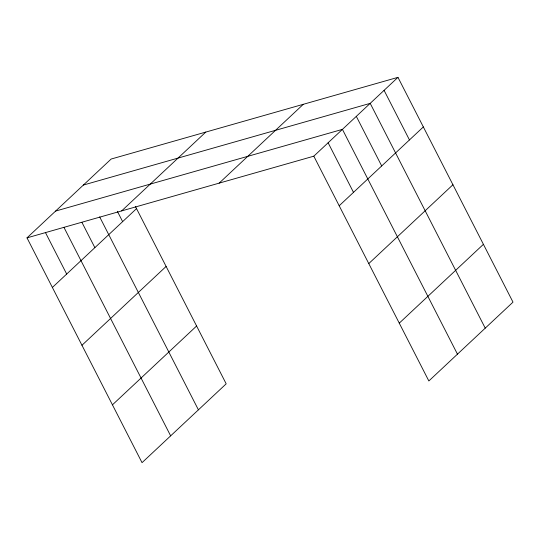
<?xml version="1.0" encoding="UTF-8"?>
<svg xmlns="http://www.w3.org/2000/svg" width="540" height="540" viewBox="0 0 540 540"><rect width="100%" height="100%" fill="white"/><g stroke="black" fill="none" stroke-linecap="round" stroke-linejoin="round"><path stroke-width="0.81" d="M135.392 206.401L226.186 383.825L142.034 462.659L27 237.863L111.152 159.037L397.967 77.342L513 302.137L428.848 380.963L313.814 156.175L397.967 77.342M121.649 210.904L205.801 132.077M52.373 287.456L136.525 208.622M219.166 183.128L303.318 104.301M81.965 345.269L166.111 266.443M112.448 404.838L196.594 326.012M339.194 205.76L423.346 126.934M368.78 263.581L452.932 184.748M399.263 323.15L483.415 244.316M83.383 185.051L370.197 103.356L485.231 328.151M55.613 211.066L342.428 129.37L457.461 354.166M27 237.863L313.814 156.175M384.082 90.349L409.462 139.941M356.312 116.363L381.692 165.949M328.124 142.769L353.498 192.362M117.342 211.268L122.641 221.63M99.664 216.878L198.416 409.84M81.992 222.48L94.871 247.644M63.943 227.347L170.647 435.854M45.475 232.605L66.683 274.05"/></g></svg>
